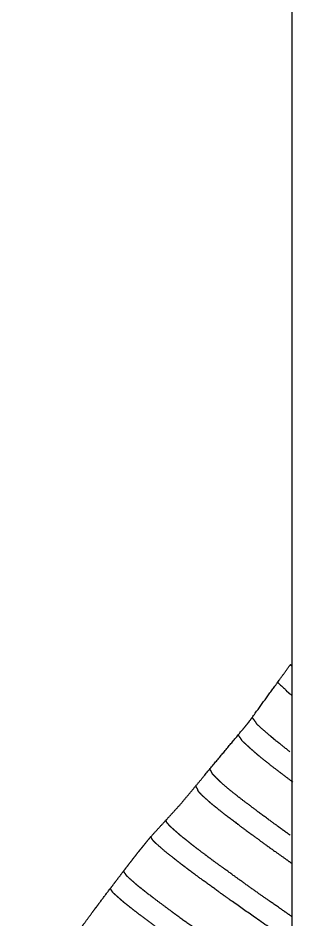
# Model space of a CAD drawing. Header units: millimetres. Extents: x 3429 to 24139, y -631 to 9878.
# Drawn here: x 8419.1 to 8442.7, y 3516 to 3593.1 of the extents above; entities that cross this region are included whole.
import ezdxf

# ---------------------------------------------------------------- set-up
doc = ezdxf.new("R2010")
doc.units = ezdxf.units.MM
doc.layers.add('multid_gorunus_3', color=23, linetype='Continuous', lineweight=13)

# ---------------------------------------------------------------- blocks, each defined once
blk = doc.blocks.new('grup-2')
at = {"layer": 'multid_gorunus_3', "lineweight": -3}
for points, degree, knots in [([(2048.982, 6217.144), (2048.982, 6216.155), (2048.982, 6213.761), (2048.982, 6208.959), (2048.982, 6202.868), (2048.982, 6195.487), (2048.982, 6186.836), (2048.982, 6176.969), (2048.982, 6165.969), (2048.982, 6153.941), (2048.982, 6141.024), (2048.982, 6127.365), (2048.982, 6113.136), (2048.982, 6098.504), (2048.982, 6083.653), (2048.982, 6068.742), (2048.982, 6053.94), (2048.982, 6039.26), (2048.982, 6024.58), (2048.982, 6005.778), (2048.982, 5990.869), (2048.982, 5976.016), (2048.982, 5961.387), (2048.982, 5947.155), (2048.982, 5933.498), (2048.982, 5920.578), (2048.982, 5947.227), (2048.982, 5936.226), (2048.982, 5926.36), (2048.982, 5917.707), (2048.982, 5910.327), (2048.982, 5904.236), (2048.982, 5899.433), (2048.982, 5897.04), (2048.982, 5896.051)], 3, [200, 200, 200, 200, 215.285175, 230.934783, 246.910875, 263.16962, 279.661789, 296.333468, 313.127007, 329.982146, 346.837285, 363.630824, 380.302503, 396.794672, 413.053417, 429.029509, 444.679117, 459.964292, 475.249467, 490.899075, 506.875167, 523.133912, 539.62608, 556.29776, 573.091299, 589.946438, 606.801576, 623.595115, 640.266795, 656.758963, 673.017709, 688.9938, 704.643409, 719.928583, 719.928583, 719.928583, 719.928583]), ([(2061.06, 5986.546), (2060.408, 5987.259), (2059.755, 5987.973), (2059.117, 5988.671), (2058.479, 5989.369), (2057.857, 5990.117), (2057.235, 5990.865), (2056.627, 5991.597), (2056.018, 5992.328), (2054.801, 5993.792), (2053.583, 5995.255), (2053.128, 5995.803), (2052.672, 5996.35), (2052.535, 5996.54), (2052.397, 5996.731), (2051.304, 5998.24), (2050.212, 5999.75), (2049.665, 6000.505), (2049.119, 6001.26), (2049.119, 6001.26), (2049.119, 6001.26)], 2, [-7, -7, -7, -6, -6, -5, -5, -4, -4, -3, -3, -2, -2, -1, -1, 0, 0, 1, 1, 2, 2, 2.000442, 2.000442, 2.000442]), ([(2050.212, 5999.75), (2049.862, 5999.425), (2049.512, 5999.099), (2049.491, 5999.07), (2049.47, 5999.041), (2049.464, 5999.031), (2049.457, 5999.02), (2049.425, 5998.99), (2049.393, 5998.961), (2049.291, 5998.874), (2049.19, 5998.788), (2049.086, 5998.705), (2048.982, 5998.622)], 2, [2, 2, 2, 3, 3, 4, 4, 5, 5, 6, 6, 7, 7, 7.152174, 7.152174, 7.152174]), ([(2049.16, 5993.805), (2049.768, 5994.287), (2050.376, 5994.768), (2050.442, 5994.822), (2050.508, 5994.875), (2050.539, 5994.902), (2050.57, 5994.929), (2050.655, 5995.003), (2050.74, 5995.077), (2051.153, 5995.429), (2051.566, 5995.781), (2051.77, 5995.969), (2051.974, 5996.157), (2052.014, 5996.223), (2052.054, 5996.29), (2052.186, 5996.474), (2052.319, 5996.658), (2052.358, 5996.694), (2052.397, 5996.731)], 2, [6, 6, 6, 7, 7, 8, 8, 9, 9, 10, 10, 11, 11, 12, 12, 13, 13, 14, 14, 15, 15, 15]), ([(2048.897, 5991.197), (2049.322, 5991.519), (2049.747, 5991.841), (2050.173, 5992.164), (2050.6, 5992.487), (2050.924, 5992.744), (2051.249, 5993.001), (2051.55, 5993.243), (2051.85, 5993.485), (2051.99, 5993.609), (2052.129, 5993.733), (2052.403, 5993.97), (2052.677, 5994.208), (2052.709, 5994.24), (2052.741, 5994.272), (2052.986, 5994.498), (2053.232, 5994.725), (2053.289, 5994.82), (2053.345, 5994.914), (2053.419, 5995.016), (2053.493, 5995.119), (2053.538, 5995.187), (2053.583, 5995.255)], 2, [6, 6, 6, 7, 7, 8, 8, 9, 9, 10, 10, 11, 11, 12, 12, 13, 13, 14, 14, 15, 15, 16, 16, 17, 17, 17]), ([(2049.145, 5986.675), (2049.46, 5986.9), (2049.775, 5987.124), (2050.034, 5987.313), (2050.293, 5987.501), (2051.058, 5988.063), (2051.823, 5988.624), (2052.367, 5989.037), (2052.91, 5989.449), (2053.15, 5989.63), (2053.39, 5989.811), (2053.562, 5989.948), (2053.734, 5990.085), (2054.133, 5990.405), (2054.532, 5990.724), (2054.77, 5990.933), (2055.009, 5991.142), (2055.091, 5991.215), (2055.174, 5991.287), (2055.323, 5991.439), (2055.472, 5991.59), (2055.571, 5991.69), (2055.67, 5991.789), (2055.709, 5991.826), (2055.748, 5991.862), (2055.764, 5991.889), (2055.781, 5991.916), (2055.843, 5992.037), (2055.906, 5992.158), (2055.962, 5992.243), (2056.018, 5992.328)], 2, [11, 11, 11, 12, 12, 13, 13, 14, 14, 15, 15, 16, 16, 17, 17, 18, 18, 19, 19, 20, 20, 21, 21, 22, 22, 23, 23, 24, 24, 25, 25, 26, 26, 26]), ([(2057.235, 5990.865), (2057.207, 5990.822), (2057.179, 5990.779), (2057.128, 5990.68), (2057.077, 5990.582), (2057.071, 5990.54), (2057.066, 5990.498), (2057.041, 5990.467), (2057.016, 5990.437), (2056.931, 5990.344), (2056.846, 5990.251), (2056.718, 5990.121), (2056.59, 5989.99), (2056.349, 5989.78), (2056.108, 5989.569), (2055.989, 5989.465), (2055.87, 5989.36), (2055.671, 5989.201), (2055.472, 5989.041), (2055.099, 5988.743), (2054.725, 5988.445), (2054.204, 5988.053), (2053.684, 5987.661), (2053.417, 5987.459), (2053.151, 5987.257), (2052.777, 5986.982), (2052.402, 5986.707), (2051.759, 5986.239), (2051.117, 5985.772), (2050.336, 5985.215), (2049.555, 5984.659), (2049.268, 5984.452), (2048.982, 5984.245)], 2, [4, 4, 4, 5, 5, 6, 6, 7, 7, 8, 8, 9, 9, 10, 10, 11, 11, 12, 12, 13, 13, 14, 14, 15, 15, 16, 16, 17, 17, 18, 18, 19, 19, 19.572399, 19.572399, 19.572399]), ([(2048.982, 5979.696), (2049.287, 5979.908), (2049.592, 5980.121), (2050.296, 5980.607), (2051, 5981.093), (2051.523, 5981.462), (2052.046, 5981.831), (2052.813, 5982.379), (2053.58, 5982.926), (2054.17, 5983.355), (2054.76, 5983.785), (2055.208, 5984.108), (2055.657, 5984.432), (2056.008, 5984.693), (2056.358, 5984.955), (2056.825, 5985.306), (2057.291, 5985.658), (2057.637, 5985.933), (2057.983, 5986.209), (2058.242, 5986.413), (2058.501, 5986.616), (2058.691, 5986.784), (2058.881, 5986.951), (2059.128, 5987.171), (2059.376, 5987.391), (2059.47, 5987.494), (2059.564, 5987.596), (2059.666, 5987.72), (2059.767, 5987.844)], 2, [2.609565, 2.609565, 2.609565, 3, 3, 4, 4, 5, 5, 6, 6, 7, 7, 8, 8, 9, 9, 10, 10, 11, 11, 12, 12, 13, 13, 14, 14, 15, 15, 16, 16, 16]), ([(2049.053, 5977.487), (2049.117, 5977.531), (2049.181, 5977.576), (2050.622, 5978.571), (2052.064, 5979.566), (2053.134, 5980.322), (2054.205, 5981.078), (2054.453, 5981.255), (2054.7, 5981.431), (2054.891, 5981.57), (2055.081, 5981.708), (2055.961, 5982.343), (2056.84, 5982.977), (2057.528, 5983.49), (2058.215, 5984.003), (2058.371, 5984.121), (2058.528, 5984.239), (2058.644, 5984.331), (2058.76, 5984.423), (2059.276, 5984.83), (2059.793, 5985.236), (2060.172, 5985.571), (2060.552, 5985.905), (2060.656, 5985.998), (2060.759, 5986.09), (2060.799, 5986.133), (2060.838, 5986.176), (2060.881, 5986.228), (2060.923, 5986.28), (2060.992, 5986.409), (2061.061, 5986.538)], 2, [0, 0, 0, 1, 1, 2, 2, 3, 3, 4, 4, 5, 5, 6, 6, 7, 7, 8, 8, 9, 9, 10, 10, 11, 11, 12, 12, 13, 13, 14, 14, 15, 15, 15]), ([(2072.436, 5968.455), (2072.239, 5968.925), (2072.042, 5969.395), (2071.526, 5970.626), (2071.01, 5971.858), (2070.77, 5972.323), (2070.53, 5972.788), (2070.105, 5973.61), (2069.68, 5974.433), (2069.372, 5975.029), (2069.065, 5975.624), (2068.428, 5976.615), (2067.791, 5977.607), (2067.485, 5978.084), (2067.178, 5978.561), (2066.966, 5978.848), (2066.755, 5979.136), (2066.146, 5979.962), (2065.536, 5980.789), (2065.037, 5981.448), (2064.538, 5982.106), (2064.303, 5982.415), (2064.069, 5982.725), (2063.737, 5983.156), (2063.404, 5983.587), (2063.14, 5983.93), (2062.876, 5984.274), (2062.494, 5984.767), (2062.111, 5985.26), (2061.959, 5985.442), (2061.807, 5985.624), (2061.476, 5986.039), (2061.144, 5986.454)], 2, [-11, -11, -11, -10, -10, -9, -9, -8, -8, -7, -7, -6, -6, -5, -5, -4, -4, -3, -3, -2, -2, -1, -1, 0, 0, 1, 1, 2, 2, 3, 3, 4, 4, 5, 5, 5]), ([(2063.404, 5983.587), (2063.375, 5983.535), (2063.346, 5983.483), (2063.255, 5983.348), (2063.164, 5983.213), (2062.829, 5982.917), (2062.495, 5982.621), (2062.363, 5982.505), (2062.231, 5982.389), (2062.085, 5982.275), (2061.94, 5982.161), (2061.4, 5981.739), (2060.86, 5981.316), (2060.1, 5980.751), (2059.339, 5980.186), (2059.192, 5980.077), (2059.045, 5979.967), (2058.862, 5979.835), (2058.679, 5979.703), (2057.701, 5979.007), (2056.723, 5978.31), (2055.585, 5977.52), (2054.447, 5976.729), (2054.174, 5976.536), (2053.9, 5976.343), (2053.637, 5976.162), (2053.374, 5975.981), (2052.129, 5975.139), (2050.884, 5974.298), (2050.498, 5974.042), (2050.113, 5973.786), (2049.547, 5973.413), (2048.982, 5973.041)], 2, [7, 7, 7, 8, 8, 9, 9, 10, 10, 11, 11, 12, 12, 13, 13, 14, 14, 15, 15, 16, 16, 17, 17, 18, 18, 19, 19, 20, 20, 21, 21, 22, 22, 22.719515, 22.719515, 22.719515]), ([(2048.982, 5970.89), (2049.792, 5971.412), (2050.601, 5971.934), (2051.128, 5972.281), (2051.655, 5972.628), (2052.519, 5973.21), (2053.382, 5973.792), (2054.039, 5974.227), (2054.695, 5974.663), (2055.344, 5975.107), (2055.992, 5975.55), (2056.799, 5976.111), (2057.605, 5976.672), (2058.232, 5977.118), (2058.858, 5977.564), (2059.463, 5977.988), (2060.068, 5978.413), (2060.537, 5978.76), (2061.006, 5979.107), (2061.487, 5979.464), (2061.968, 5979.821), (2062.367, 5980.133), (2062.767, 5980.445), (2063.071, 5980.683), (2063.376, 5980.922), (2063.55, 5981.076), (2063.725, 5981.23), (2063.999, 5981.471), (2064.273, 5981.713), (2064.363, 5981.847), (2064.454, 5981.982), (2064.496, 5982.044), (2064.538, 5982.106)], 2, [7.090367, 7.090367, 7.090367, 8, 8, 9, 9, 10, 10, 11, 11, 12, 12, 13, 13, 14, 14, 15, 15, 16, 16, 17, 17, 18, 18, 19, 19, 20, 20, 21, 21, 22, 22, 23, 23, 23])]:
    blk.add_open_spline(points, degree=degree, knots=knots, dxfattribs=at)
for points in [[(2048.982, 6001.132), (2049.05, 6001.196), (2049.119, 6001.26)], [(2059.771, 5987.852), (2059.751, 5987.872), (2059.732, 5987.892)], [(2059.767, 5987.844), (2059.749, 5987.868), (2059.732, 5987.892)], [(2059.771, 5987.852), (2059.763, 5987.912), (2059.755, 5987.973)], [(2059.771, 5987.852), (2059.769, 5987.848), (2059.767, 5987.844)], [(2061.061, 5986.538), (2061.06, 5986.542), (2061.06, 5986.546)], [(2061.06, 5986.546), (2061.102, 5986.5), (2061.144, 5986.454)], [(2061.061, 5986.538), (2061.102, 5986.496), (2061.144, 5986.454)]]:
    blk.add_open_spline(points, degree=2, dxfattribs=at)

msp = doc.modelspace()

# ---------------------------------------------------------------- block references
at = {"xscale": -1}
msp.add_blockref('grup-2', (10491.554, -2463.465), dxfattribs=at)

doc.saveas('drawing.dxf')
